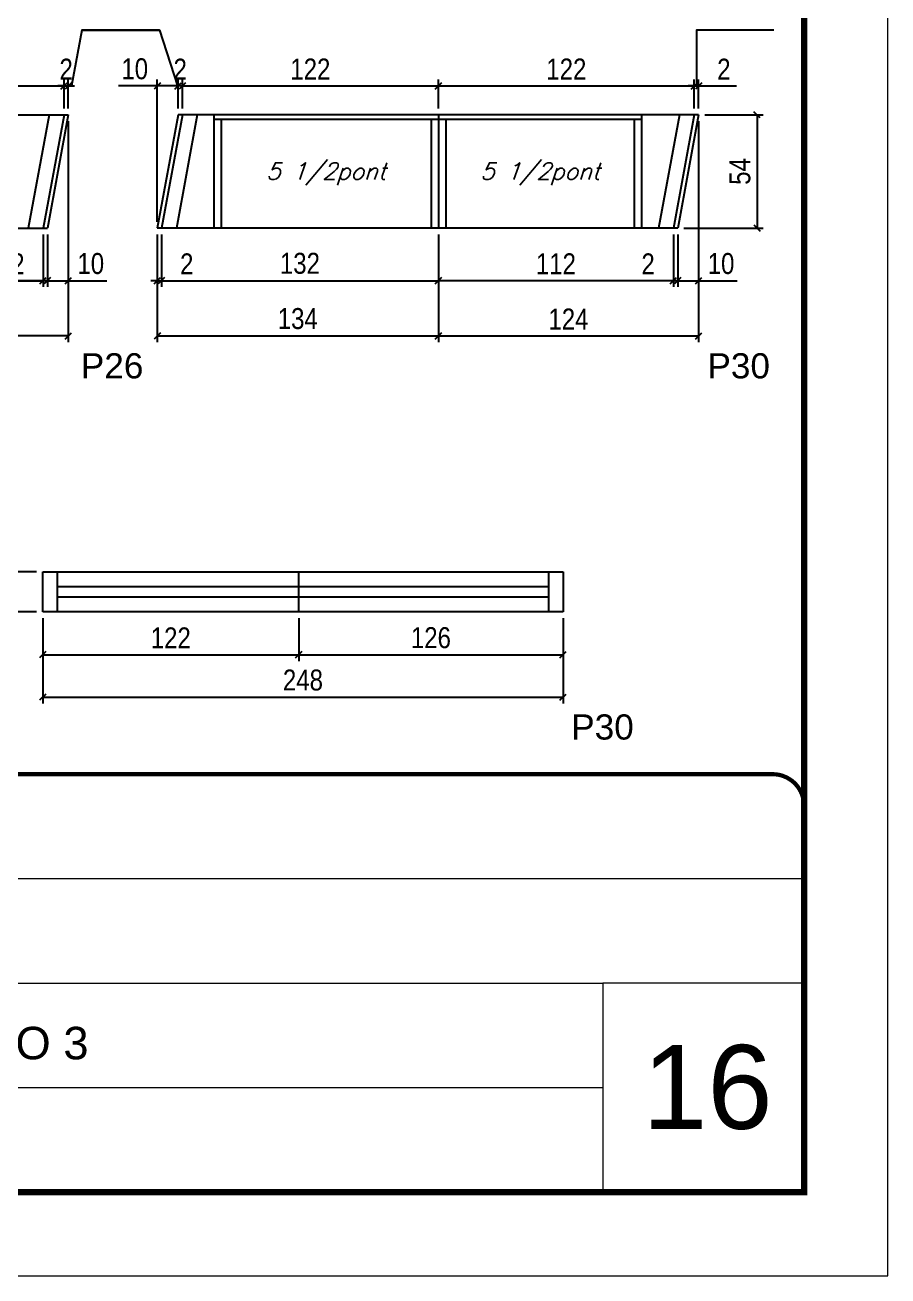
# Model space of a CAD drawing. Extents: x 0 to 6325, y 10169 to 19307.
# Drawn here: x 5829 to 6240, y 13614 to 14211 of the extents above; entities that cross this region are included whole.
import ezdxf

# ---------------------------------------------------------------- set-up
doc = ezdxf.new("R2010")
doc.units = 0
doc.linetypes.add('CONTINUO', pattern=[0])
doc.linetypes.add('DASHED', pattern=[0.75, 0.5, -0.25])
for name, color, linetype in [('1', 1, 'Continuous'), ('5', 5, 'Continuous'), ('COTA', 241, 'Continuous'), ('NOMENCLATURA', 7, 'Continuous'), ('Painéis', 200, 'Continuous'), ('SARR_2.2x7', 40, 'Continuous'), ('SARR_3.5x7', 81, 'Continuous'), ('texto', 7, 'Continuous')]:
    doc.layers.add(name, color=color, linetype=linetype)
for name, color, linetype, lineweight in [('CARIMBO', 255, 'Continuous', 9), ('Folhas', 255, 'Continuous', 9), ('SARRAFO DE PRESSAO', 251, 'DASHED', 9)]:
    doc.layers.add(name, color=color, linetype=linetype, lineweight=lineweight)
doc.styles.add('arial', font='arial.ttf')
doc.styles.add('COTA TECNICA', font='techl___.ttf', dxfattribs={"height": 10})
doc.styles.add('Romans', font='romans.shx')
doc.styles.get("Standard").update_dxf_attribs({"font": 'arial.ttf'})
doc.dimstyles.new('PAINEL', dxfattribs={"dimtxt": 10, "dimasz": 3, "dimexe": 3, "dimexo": 3, "dimgap": 3, "dimtad": 1, "dimdec": 1, "dimzin": 12, "dimdsep": 46, "dimtxsty": 'COTA TECNICA', "dimblk1": 'OBLIQUE', "dimblk2": 'OBLIQUE', "dimsah": 1, "dimcen": 0.9, "dimclrd": 4, "dimclre": 4, "dimclrt": 240, "dimadec": 1, "dimazin": 3, "dimtfac": 1, "dimtdec": 1, "dimtmove": 0, "dimatfit": 3, "dimfxl": 1, "dimtolj": 1, "dimtzin": 12, "dimarcsym": 0})

# ---------------------------------------------------------------- blocks, each defined once
blk = doc.blocks.new('9999999999')
at = {"color": 30, "linetype": 'CONTINUO'}
for p, q in [((98564.56, 34379.64), (99583.98, 34379.64)), ((98564.56, 34329.83), (99487.98, 34329.83)), ((99583.98, 34329.83), (99487.98, 34329.83)), ((99487.98, 34329.83), (99487.98, 34230.21)), ((98564.56, 34280.02), (99487.98, 34280.02))]:
    blk.add_line(p, q, dxfattribs=at)
at = {"color": 30, "linetype": 'CONTINUO', "const_width": 2}
blk.add_lwpolyline([(99583.98, 34230.21), (99583.98, 34414.45, 0.414214), (99568.98, 34429.45), (98228.98, 34429.45, 0.414214), (98213.98, 34414.45), (98213.98, 34245.21, 0.414214), (98228.98, 34230.21), (99583.98, 34230.21)], format="xyb", dxfattribs=at)
at = {"layer": 'Folhas'}
blk.add_lwpolyline([(98138.98, 34190.21), (99623.98, 34190.21), (99623.98, 35240.21), (98138.98, 35240.21)], close=True, dxfattribs=at)
at = {"layer": 'Folhas', "color": 30, "const_width": 3}
blk.add_lwpolyline([(98213.98, 34230.21), (99583.98, 34230.21), (99583.98, 35200.21), (98213.98, 35200.21)], close=True, dxfattribs=at)
at = {"color": 7, "linetype": 'Continuous', "ltscale": 5, "style": 'arial'}
blk.add_text('01° SUBSOLO - PERIFERIA - TRECHO 3', height=15.4829, dxfattribs=at).set_placement((98837.68, 34293.51))
blk = doc.blocks.new('_Oblique')
at = {"layer": '1', "color": 0, "lineweight": -2}
blk.add_line((-0.5, -0.5), (0.5, 0.5), dxfattribs=at)
blk = doc.blocks.new('*D622')
at = {"layer": 'COTA', "color": 4, "lineweight": -2, "transparency": 16777216}
for p, q in [((5725.22, 14110.89), (5725.22, 14085.81)), ((5837.26, 14110.89), (5837.26, 14085.81)), ((5725.22, 14088.81), (5837.26, 14088.81))]:
    blk.add_line(p, q, dxfattribs=at)
at = {"layer": 'Defpoints', "color": 0, "transparency": 16777216}
for p in [(5725.22, 14113.89), (5837.26, 14113.89), (5837.26, 14088.81)]:
    blk.add_point(p, dxfattribs=at)
at = {"layer": 'COTA', "color": 4, "lineweight": -2, "transparency": 16777216, "xscale": 3, "yscale": 3, "zscale": 3, "rotation": 180}
blk.add_blockref('_Oblique', (5725.22, 14088.81), dxfattribs=at)
at = {"layer": 'COTA', "color": 4, "lineweight": -2, "transparency": 16777216, "xscale": 3, "yscale": 3, "zscale": 3}
blk.add_blockref('_Oblique', (5837.26, 14088.81), dxfattribs=at)
at = {"layer": 'COTA', "color": 240, "transparency": 16777216, "insert": (5781.24, 14096.87), "char_height": 10, "attachment_point": 5, "style": 'COTA TECNICA'}
blk.add_mtext('\\A1;112', dxfattribs=at)
blk = doc.blocks.new('*D623')
at = {"layer": 'COTA', "color": 4, "lineweight": -2, "transparency": 16777216}
for p, q in [((5837.26, 14110.89), (5837.26, 14085.81)), ((5839.3, 14110.89), (5839.3, 14085.81)), ((5837.26, 14088.81), (5819.15, 14088.81)), ((5839.3, 14088.81), (5837.26, 14088.81)), ((5839.3, 14088.81), (5842.3, 14088.81))]:
    blk.add_line(p, q, dxfattribs=at)
at = {"layer": 'Defpoints', "color": 0, "transparency": 16777216}
for p in [(5837.26, 14113.89), (5839.3, 14113.89), (5839.3, 14088.81)]:
    blk.add_point(p, dxfattribs=at)
at = {"layer": 'COTA', "color": 4, "lineweight": -2, "transparency": 16777216, "xscale": 3, "yscale": 3, "zscale": 3}
blk.add_blockref('_Oblique', (5837.26, 14088.81), dxfattribs=at)
at = {"layer": 'COTA', "color": 4, "lineweight": -2, "transparency": 16777216, "xscale": 3, "yscale": 3, "zscale": 3, "rotation": 180}
blk.add_blockref('_Oblique', (5839.3, 14088.81), dxfattribs=at)
at = {"layer": 'COTA', "color": 240, "transparency": 16777216, "insert": (5825.21, 14096.81), "char_height": 10, "attachment_point": 5, "style": 'COTA TECNICA'}
blk.add_mtext('\\A1;2', dxfattribs=at)
blk = doc.blocks.new('*D624')
at = {"layer": 'COTA', "color": 4, "lineweight": -2, "transparency": 16777216}
for p, q in [((5849.26, 14164.89), (5849.26, 14085.81)), ((5839.3, 14110.89), (5839.3, 14085.81)), ((5839.3, 14088.81), (5849.26, 14088.81)), ((5849.26, 14088.81), (5867.69, 14088.81))]:
    blk.add_line(p, q, dxfattribs=at)
at = {"layer": 'Defpoints', "color": 0, "transparency": 16777216}
for p in [(5849.26, 14167.89), (5839.3, 14113.89), (5849.26, 14088.81)]:
    blk.add_point(p, dxfattribs=at)
at = {"layer": 'COTA', "color": 4, "lineweight": -2, "transparency": 16777216, "xscale": 3, "yscale": 3, "zscale": 3, "rotation": 180}
blk.add_blockref('_Oblique', (5839.3, 14088.81), dxfattribs=at)
at = {"layer": 'COTA', "color": 4, "lineweight": -2, "transparency": 16777216, "xscale": 3, "yscale": 3, "zscale": 3}
blk.add_blockref('_Oblique', (5849.26, 14088.81), dxfattribs=at)
at = {"layer": 'COTA', "color": 240, "transparency": 16777216, "insert": (5859.97, 14096.92), "char_height": 10, "attachment_point": 5, "style": 'COTA TECNICA'}
blk.add_mtext('\\A1;10', dxfattribs=at)
blk = doc.blocks.new('*D634')
at = {"layer": 'COTA', "color": 4, "lineweight": -2, "transparency": 16777216}
for p, q in [((5847.22, 14170.89), (5847.22, 14184.67)), ((5849.26, 14170.89), (5849.26, 14184.67)), ((5847.22, 14181.67), (5844.22, 14181.67)), ((5847.22, 14181.67), (5849.26, 14181.67)), ((5849.26, 14181.67), (5852.26, 14181.67))]:
    blk.add_line(p, q, dxfattribs=at)
at = {"layer": 'Defpoints', "color": 0, "transparency": 16777216}
for p in [(5849.26, 14181.67), (5847.22, 14167.89), (5849.26, 14167.89)]:
    blk.add_point(p, dxfattribs=at)
at = {"layer": 'COTA', "color": 4, "lineweight": -2, "transparency": 16777216, "xscale": 3, "yscale": 3, "zscale": 3}
blk.add_blockref('_Oblique', (5847.22, 14181.67), dxfattribs=at)
at = {"layer": 'COTA', "color": 4, "lineweight": -2, "transparency": 16777216, "xscale": 3, "yscale": 3, "zscale": 3, "rotation": 180}
blk.add_blockref('_Oblique', (5849.26, 14181.67), dxfattribs=at)
at = {"layer": 'COTA', "color": 240, "transparency": 16777216, "insert": (5848.24, 14189.67), "char_height": 10, "attachment_point": 5, "style": 'COTA TECNICA'}
blk.add_mtext('\\A1;2', dxfattribs=at)
blk = doc.blocks.new('*D635')
at = {"layer": 'COTA', "color": 4, "lineweight": -2, "transparency": 16777216}
for p, q in [((5725.22, 14170.89), (5725.22, 14184.67)), ((5847.22, 14170.89), (5847.22, 14184.67)), ((5725.22, 14181.67), (5847.22, 14181.67))]:
    blk.add_line(p, q, dxfattribs=at)
at = {"layer": 'Defpoints', "color": 0, "transparency": 16777216}
for p in [(5847.22, 14181.67), (5725.22, 14167.89), (5847.22, 14167.89)]:
    blk.add_point(p, dxfattribs=at)
at = {"layer": 'COTA', "color": 4, "lineweight": -2, "transparency": 16777216, "xscale": 3, "yscale": 3, "zscale": 3, "rotation": 180}
blk.add_blockref('_Oblique', (5725.22, 14181.67), dxfattribs=at)
at = {"layer": 'COTA', "color": 4, "lineweight": -2, "transparency": 16777216, "xscale": 3, "yscale": 3, "zscale": 3}
blk.add_blockref('_Oblique', (5847.22, 14181.67), dxfattribs=at)
at = {"layer": 'COTA', "color": 240, "transparency": 16777216, "insert": (5786.22, 14189.73), "char_height": 10, "attachment_point": 5, "style": 'COTA TECNICA'}
blk.add_mtext('\\A1;122', dxfattribs=at)
blk = doc.blocks.new('*D236')
at = {"layer": 'COTA', "color": 4, "lineweight": -2, "transparency": 16777216}
for p, q in [((5849.26, 14164.89), (5849.26, 14059.46)), ((5725.22, 14110.89), (5725.22, 14059.46)), ((5849.26, 14062.46), (5725.22, 14062.46))]:
    blk.add_line(p, q, dxfattribs=at)
at = {"layer": 'Defpoints', "color": 0, "transparency": 16777216}
for p in [(5849.26, 14167.89), (5725.22, 14113.89), (5725.22, 14062.46)]:
    blk.add_point(p, dxfattribs=at)
at = {"layer": 'COTA', "color": 4, "lineweight": -2, "transparency": 16777216, "xscale": 3, "yscale": 3, "zscale": 3, "rotation": 180}
blk.add_blockref('_Oblique', (5725.22, 14062.46), dxfattribs=at)
at = {"layer": 'COTA', "color": 4, "lineweight": -2, "transparency": 16777216, "xscale": 3, "yscale": 3, "zscale": 3}
blk.add_blockref('_Oblique', (5849.26, 14062.46), dxfattribs=at)
at = {"layer": 'COTA', "color": 240, "transparency": 16777216, "insert": (5787.24, 14070.53), "char_height": 10, "attachment_point": 5, "style": 'COTA TECNICA'}
blk.add_mtext('\\A1;124', dxfattribs=at)
blk = doc.blocks.new('*D636')
at = {"layer": 'COTA', "color": 4, "lineweight": -2, "transparency": 16777216}
for p, q in [((5903.63, 14170.89), (5903.63, 14184.67)), ((6025.68, 14170.89), (6025.68, 14184.67)), ((5903.63, 14181.67), (6025.68, 14181.67))]:
    blk.add_line(p, q, dxfattribs=at)
at = {"layer": 'Defpoints', "color": 0, "transparency": 16777216}
for p in [(6025.68, 14181.67), (5903.63, 14167.89), (6025.68, 14167.89)]:
    blk.add_point(p, dxfattribs=at)
at = {"layer": 'COTA', "color": 4, "lineweight": -2, "transparency": 16777216, "xscale": 3, "yscale": 3, "zscale": 3, "rotation": 180}
blk.add_blockref('_Oblique', (5903.63, 14181.67), dxfattribs=at)
at = {"layer": 'COTA', "color": 4, "lineweight": -2, "transparency": 16777216, "xscale": 3, "yscale": 3, "zscale": 3}
blk.add_blockref('_Oblique', (6025.68, 14181.67), dxfattribs=at)
at = {"layer": 'COTA', "color": 240, "transparency": 16777216, "insert": (5964.65, 14189.73), "char_height": 10, "attachment_point": 5, "style": 'COTA TECNICA'}
blk.add_mtext('\\A1;122', dxfattribs=at)
blk = doc.blocks.new('*D637')
at = {"layer": 'COTA', "color": 4, "lineweight": -2, "transparency": 16777216}
for p, q in [((5901.6, 14170.89), (5901.6, 14184.67)), ((5903.63, 14170.89), (5903.63, 14184.67)), ((5901.6, 14181.67), (5898.6, 14181.67)), ((5903.63, 14181.67), (5901.6, 14181.67)), ((5903.63, 14181.67), (5906.63, 14181.67))]:
    blk.add_line(p, q, dxfattribs=at)
at = {"layer": 'Defpoints', "color": 0, "transparency": 16777216}
for p in [(5901.6, 14181.67), (5901.6, 14167.89), (5903.63, 14167.89)]:
    blk.add_point(p, dxfattribs=at)
at = {"layer": 'COTA', "color": 4, "lineweight": -2, "transparency": 16777216, "xscale": 3, "yscale": 3, "zscale": 3}
blk.add_blockref('_Oblique', (5901.6, 14181.67), dxfattribs=at)
at = {"layer": 'COTA', "color": 4, "lineweight": -2, "transparency": 16777216, "xscale": 3, "yscale": 3, "zscale": 3, "rotation": 180}
blk.add_blockref('_Oblique', (5903.63, 14181.67), dxfattribs=at)
at = {"layer": 'COTA', "color": 240, "transparency": 16777216, "insert": (5902.61, 14189.67), "char_height": 10, "attachment_point": 5, "style": 'COTA TECNICA'}
blk.add_mtext('\\A1;2', dxfattribs=at)
blk = doc.blocks.new('*D638')
at = {"layer": 'COTA', "color": 4, "lineweight": -2, "transparency": 16777216}
for p, q in [((5893.67, 14110.89), (5893.67, 14085.81)), ((6025.68, 14110.89), (6025.68, 14085.81)), ((5893.67, 14088.81), (6025.68, 14088.81))]:
    blk.add_line(p, q, dxfattribs=at)
at = {"layer": 'Defpoints', "color": 0, "transparency": 16777216}
for p in [(5893.67, 14113.89), (6025.68, 14113.89), (6025.68, 14088.81)]:
    blk.add_point(p, dxfattribs=at)
at = {"layer": 'COTA', "color": 4, "lineweight": -2, "transparency": 16777216, "xscale": 3, "yscale": 3, "zscale": 3, "rotation": 180}
blk.add_blockref('_Oblique', (5893.67, 14088.81), dxfattribs=at)
at = {"layer": 'COTA', "color": 4, "lineweight": -2, "transparency": 16777216, "xscale": 3, "yscale": 3, "zscale": 3}
blk.add_blockref('_Oblique', (6025.68, 14088.81), dxfattribs=at)
at = {"layer": 'COTA', "color": 240, "transparency": 16777216, "insert": (5959.67, 14097.03), "char_height": 10, "attachment_point": 5, "style": 'COTA TECNICA'}
blk.add_mtext('\\A1;132', dxfattribs=at)
blk = doc.blocks.new('*D233')
at = {"layer": 'COTA', "color": 4, "lineweight": -2, "transparency": 16777216}
for p, q in [((5891.64, 14110.89), (5891.64, 14085.81)), ((5893.67, 14110.89), (5893.67, 14085.81)), ((5891.64, 14088.81), (5888.64, 14088.81)), ((5891.64, 14088.81), (5893.67, 14088.81)), ((5893.67, 14088.81), (5911.78, 14088.81))]:
    blk.add_line(p, q, dxfattribs=at)
at = {"layer": 'Defpoints', "color": 0, "transparency": 16777216}
for p in [(5891.64, 14113.89), (5893.67, 14113.89), (5891.64, 14088.81)]:
    blk.add_point(p, dxfattribs=at)
at = {"layer": 'COTA', "color": 4, "lineweight": -2, "transparency": 16777216, "xscale": 3, "yscale": 3, "zscale": 3}
blk.add_blockref('_Oblique', (5891.64, 14088.81), dxfattribs=at)
at = {"layer": 'COTA', "color": 4, "lineweight": -2, "transparency": 16777216, "xscale": 3, "yscale": 3, "zscale": 3, "rotation": 180}
blk.add_blockref('_Oblique', (5893.67, 14088.81), dxfattribs=at)
at = {"layer": 'COTA', "color": 240, "transparency": 16777216, "insert": (5905.73, 14096.81), "char_height": 10, "attachment_point": 5, "style": 'COTA TECNICA'}
blk.add_mtext('\\A1;2', dxfattribs=at)
blk = doc.blocks.new('*D234')
at = {"layer": 'COTA', "color": 4, "lineweight": -2, "transparency": 16777216}
for p, q in [((5891.64, 14116.89), (5891.64, 14184.67)), ((5901.6, 14170.89), (5901.6, 14184.67)), ((5891.64, 14181.67), (5873.21, 14181.67)), ((5901.6, 14181.67), (5891.64, 14181.67))]:
    blk.add_line(p, q, dxfattribs=at)
at = {"layer": 'Defpoints', "color": 0, "transparency": 16777216}
for p in [(5901.6, 14181.67), (5901.6, 14167.89), (5891.64, 14113.89)]:
    blk.add_point(p, dxfattribs=at)
at = {"layer": 'COTA', "color": 4, "lineweight": -2, "transparency": 16777216, "xscale": 3, "yscale": 3, "zscale": 3, "rotation": 180}
blk.add_blockref('_Oblique', (5891.64, 14181.67), dxfattribs=at)
at = {"layer": 'COTA', "color": 4, "lineweight": -2, "transparency": 16777216, "xscale": 3, "yscale": 3, "zscale": 3}
blk.add_blockref('_Oblique', (5901.6, 14181.67), dxfattribs=at)
at = {"layer": 'COTA', "color": 240, "transparency": 16777216, "insert": (5880.92, 14189.78), "char_height": 10, "attachment_point": 5, "style": 'COTA TECNICA'}
blk.add_mtext('\\A1;10', dxfattribs=at)
blk = doc.blocks.new('*D626')
at = {"layer": 'COTA', "color": 4, "lineweight": -2, "transparency": 16777216}
for p, q in [((6152.71, 14167.89), (6180.58, 14167.89)), ((6177.58, 14167.89), (6177.58, 14113.89)), ((6142.75, 14113.89), (6180.58, 14113.89))]:
    blk.add_line(p, q, dxfattribs=at)
at = {"layer": 'Defpoints', "color": 0, "transparency": 16777216}
for p in [(6149.71, 14167.89), (6139.75, 14113.89), (6177.58, 14113.89)]:
    blk.add_point(p, dxfattribs=at)
at = {"layer": 'COTA', "color": 4, "lineweight": -2, "transparency": 16777216, "xscale": 3, "yscale": 3, "zscale": 3}
for p, rotation in [((6177.58, 14167.89), 90), ((6177.58, 14113.89), 270)]:
    blk.add_blockref('_Oblique', p, dxfattribs=dict(at, rotation=rotation))
at = {"layer": 'COTA', "color": 240, "transparency": 16777216, "insert": (6169.47, 14140.89), "char_height": 10, "attachment_point": 5, "rotation": 90, "style": 'COTA TECNICA'}
blk.add_mtext('\\A1;54', dxfattribs=at)
blk = doc.blocks.new('*D627')
at = {"layer": 'COTA', "color": 4, "lineweight": -2, "transparency": 16777216}
for p, q in [((6025.68, 14170.89), (6025.68, 14184.67)), ((6147.68, 14170.89), (6147.68, 14184.67)), ((6025.68, 14181.67), (6147.68, 14181.67))]:
    blk.add_line(p, q, dxfattribs=at)
at = {"layer": 'Defpoints', "color": 0, "transparency": 16777216}
for p in [(6147.68, 14181.67), (6025.68, 14167.89), (6147.68, 14167.89)]:
    blk.add_point(p, dxfattribs=at)
at = {"layer": 'COTA', "color": 4, "lineweight": -2, "transparency": 16777216, "xscale": 3, "yscale": 3, "zscale": 3, "rotation": 180}
blk.add_blockref('_Oblique', (6025.68, 14181.67), dxfattribs=at)
at = {"layer": 'COTA', "color": 4, "lineweight": -2, "transparency": 16777216, "xscale": 3, "yscale": 3, "zscale": 3}
blk.add_blockref('_Oblique', (6147.68, 14181.67), dxfattribs=at)
at = {"layer": 'COTA', "color": 240, "transparency": 16777216, "insert": (6086.68, 14189.73), "char_height": 10, "attachment_point": 5, "style": 'COTA TECNICA'}
blk.add_mtext('\\A1;122', dxfattribs=at)
blk = doc.blocks.new('*D235')
at = {"layer": 'COTA', "color": 4, "lineweight": -2, "transparency": 16777216}
for p, q in [((6147.68, 14170.89), (6147.68, 14184.67)), ((6149.71, 14170.89), (6149.71, 14184.67)), ((6147.68, 14181.67), (6144.68, 14181.67)), ((6147.68, 14181.67), (6149.71, 14181.67)), ((6149.71, 14181.67), (6167.82, 14181.67))]:
    blk.add_line(p, q, dxfattribs=at)
at = {"layer": 'Defpoints', "color": 0, "transparency": 16777216}
for p in [(6149.71, 14181.67), (6147.68, 14167.89), (6149.71, 14167.89)]:
    blk.add_point(p, dxfattribs=at)
at = {"layer": 'COTA', "color": 4, "lineweight": -2, "transparency": 16777216, "xscale": 3, "yscale": 3, "zscale": 3}
blk.add_blockref('_Oblique', (6147.68, 14181.67), dxfattribs=at)
at = {"layer": 'COTA', "color": 4, "lineweight": -2, "transparency": 16777216, "xscale": 3, "yscale": 3, "zscale": 3, "rotation": 180}
blk.add_blockref('_Oblique', (6149.71, 14181.67), dxfattribs=at)
at = {"layer": 'COTA', "color": 240, "transparency": 16777216, "insert": (6161.77, 14189.67), "char_height": 10, "attachment_point": 5, "style": 'COTA TECNICA'}
blk.add_mtext('\\A1;2', dxfattribs=at)
blk = doc.blocks.new('*D228')
at = {"layer": 'COTA', "color": 4, "lineweight": -2, "transparency": 16777216}
for p, q in [((6149.71, 14164.89), (6149.71, 14085.81)), ((6139.75, 14110.89), (6139.75, 14085.81)), ((6139.75, 14088.81), (6149.71, 14088.81)), ((6149.71, 14088.81), (6168.14, 14088.81))]:
    blk.add_line(p, q, dxfattribs=at)
at = {"layer": 'Defpoints', "color": 0, "transparency": 16777216}
for p in [(6149.71, 14167.89), (6139.75, 14113.89), (6139.75, 14088.81)]:
    blk.add_point(p, dxfattribs=at)
at = {"layer": 'COTA', "color": 4, "lineweight": -2, "transparency": 16777216, "xscale": 3, "yscale": 3, "zscale": 3, "rotation": 180}
blk.add_blockref('_Oblique', (6139.75, 14088.81), dxfattribs=at)
at = {"layer": 'COTA', "color": 4, "lineweight": -2, "transparency": 16777216, "xscale": 3, "yscale": 3, "zscale": 3}
blk.add_blockref('_Oblique', (6149.71, 14088.81), dxfattribs=at)
at = {"layer": 'COTA', "color": 240, "transparency": 16777216, "insert": (6160.43, 14096.92), "char_height": 10, "attachment_point": 5, "style": 'COTA TECNICA'}
blk.add_mtext('\\A1;10', dxfattribs=at)
blk = doc.blocks.new('*D619')
at = {"layer": 'COTA', "color": 4, "lineweight": -2, "transparency": 16777216}
for p, q in [((6137.72, 14110.89), (6137.72, 14085.81)), ((6139.75, 14110.89), (6139.75, 14085.81)), ((6137.72, 14088.81), (6119.61, 14088.81)), ((6139.75, 14088.81), (6137.72, 14088.81)), ((6139.75, 14088.81), (6142.75, 14088.81))]:
    blk.add_line(p, q, dxfattribs=at)
at = {"layer": 'Defpoints', "color": 0, "transparency": 16777216}
for p in [(6137.72, 14113.89), (6139.75, 14113.89), (6137.72, 14088.81)]:
    blk.add_point(p, dxfattribs=at)
at = {"layer": 'COTA', "color": 4, "lineweight": -2, "transparency": 16777216, "xscale": 3, "yscale": 3, "zscale": 3}
blk.add_blockref('_Oblique', (6137.72, 14088.81), dxfattribs=at)
at = {"layer": 'COTA', "color": 4, "lineweight": -2, "transparency": 16777216, "xscale": 3, "yscale": 3, "zscale": 3, "rotation": 180}
blk.add_blockref('_Oblique', (6139.75, 14088.81), dxfattribs=at)
at = {"layer": 'COTA', "color": 240, "transparency": 16777216, "insert": (6125.66, 14096.81), "char_height": 10, "attachment_point": 5, "style": 'COTA TECNICA'}
blk.add_mtext('\\A1;2', dxfattribs=at)
blk = doc.blocks.new('*D620')
at = {"layer": 'COTA', "color": 4, "lineweight": -2, "transparency": 16777216}
for p, q in [((6025.68, 14110.89), (6025.68, 14085.81)), ((6137.72, 14110.89), (6137.72, 14085.81)), ((6137.72, 14088.81), (6025.68, 14088.81))]:
    blk.add_line(p, q, dxfattribs=at)
at = {"layer": 'Defpoints', "color": 0, "transparency": 16777216}
for p in [(6025.68, 14113.89), (6137.72, 14113.89), (6025.68, 14088.81)]:
    blk.add_point(p, dxfattribs=at)
at = {"layer": 'COTA', "color": 4, "lineweight": -2, "transparency": 16777216, "xscale": 3, "yscale": 3, "zscale": 3, "rotation": 180}
blk.add_blockref('_Oblique', (6025.68, 14088.81), dxfattribs=at)
at = {"layer": 'COTA', "color": 4, "lineweight": -2, "transparency": 16777216, "xscale": 3, "yscale": 3, "zscale": 3}
blk.add_blockref('_Oblique', (6137.72, 14088.81), dxfattribs=at)
at = {"layer": 'COTA', "color": 240, "transparency": 16777216, "insert": (6081.7, 14096.87), "char_height": 10, "attachment_point": 5, "style": 'COTA TECNICA'}
blk.add_mtext('\\A1;112', dxfattribs=at)
blk = doc.blocks.new('*D229')
at = {"layer": 'COTA', "color": 4, "lineweight": -2, "transparency": 16777216}
for p, q in [((6149.71, 14164.89), (6149.71, 14059.46)), ((6025.68, 14110.89), (6025.68, 14059.46)), ((6025.68, 14062.46), (6149.71, 14062.46))]:
    blk.add_line(p, q, dxfattribs=at)
at = {"layer": 'Defpoints', "color": 0, "transparency": 16777216}
for p in [(6149.71, 14167.89), (6025.68, 14113.89), (6149.71, 14062.46)]:
    blk.add_point(p, dxfattribs=at)
at = {"layer": 'COTA', "color": 4, "lineweight": -2, "transparency": 16777216, "xscale": 3, "yscale": 3, "zscale": 3, "rotation": 180}
blk.add_blockref('_Oblique', (6025.68, 14062.46), dxfattribs=at)
at = {"layer": 'COTA', "color": 4, "lineweight": -2, "transparency": 16777216, "xscale": 3, "yscale": 3, "zscale": 3}
blk.add_blockref('_Oblique', (6149.71, 14062.46), dxfattribs=at)
at = {"layer": 'COTA', "color": 240, "transparency": 16777216, "insert": (6087.69, 14070.53), "char_height": 10, "attachment_point": 5, "style": 'COTA TECNICA'}
blk.add_mtext('\\A1;124', dxfattribs=at)
blk = doc.blocks.new('*D230')
at = {"layer": 'COTA', "color": 4, "lineweight": -2, "transparency": 16777216}
for p, q in [((5891.64, 14110.89), (5891.64, 14059.46)), ((6025.68, 14110.89), (6025.68, 14059.46)), ((5891.64, 14062.46), (6025.68, 14062.46))]:
    blk.add_line(p, q, dxfattribs=at)
at = {"layer": 'Defpoints', "color": 0, "transparency": 16777216}
for p in [(5891.64, 14113.89), (6025.68, 14113.89), (6025.68, 14062.46)]:
    blk.add_point(p, dxfattribs=at)
at = {"layer": 'COTA', "color": 4, "lineweight": -2, "transparency": 16777216, "xscale": 3, "yscale": 3, "zscale": 3, "rotation": 180}
blk.add_blockref('_Oblique', (5891.64, 14062.46), dxfattribs=at)
at = {"layer": 'COTA', "color": 4, "lineweight": -2, "transparency": 16777216, "xscale": 3, "yscale": 3, "zscale": 3}
blk.add_blockref('_Oblique', (6025.68, 14062.46), dxfattribs=at)
at = {"layer": 'COTA', "color": 240, "transparency": 16777216, "insert": (5958.66, 14070.68), "char_height": 10, "attachment_point": 5, "style": 'COTA TECNICA'}
blk.add_mtext('\\A1;134', dxfattribs=at)
blk = doc.blocks.new('*D645')
at = {"layer": 'COTA', "color": 4, "lineweight": -2, "transparency": 16777216}
for p, q in [((5837.11, 13927.96), (5837.11, 13887.25)), ((6085.11, 13927.96), (6085.11, 13887.25)), ((5837.11, 13890.25), (6085.11, 13890.25))]:
    blk.add_line(p, q, dxfattribs=at)
at = {"layer": 'Defpoints', "color": 0, "transparency": 16777216}
for p in [(5837.11, 13930.96), (6085.11, 13930.96), (6085.11, 13890.25)]:
    blk.add_point(p, dxfattribs=at)
at = {"layer": 'COTA', "color": 4, "lineweight": -2, "transparency": 16777216, "xscale": 3, "yscale": 3, "zscale": 3, "rotation": 180}
blk.add_blockref('_Oblique', (5837.11, 13890.25), dxfattribs=at)
at = {"layer": 'COTA', "color": 4, "lineweight": -2, "transparency": 16777216, "xscale": 3, "yscale": 3, "zscale": 3}
blk.add_blockref('_Oblique', (6085.11, 13890.25), dxfattribs=at)
at = {"layer": 'COTA', "color": 240, "transparency": 16777216, "insert": (5961.11, 13898.35), "char_height": 10, "attachment_point": 5, "style": 'COTA TECNICA'}
blk.add_mtext('\\A1;248', dxfattribs=at)
blk = doc.blocks.new('*D647')
at = {"layer": 'COTA', "color": 4, "lineweight": -2, "transparency": 16777216}
for p, q in [((5837.11, 13927.96), (5837.11, 13907.44)), ((5959.11, 13927.96), (5959.11, 13907.44)), ((5837.11, 13910.44), (5959.11, 13910.44))]:
    blk.add_line(p, q, dxfattribs=at)
at = {"layer": 'Defpoints', "color": 0, "transparency": 16777216}
for p in [(5837.11, 13930.96), (5959.11, 13930.96), (5959.11, 13910.44)]:
    blk.add_point(p, dxfattribs=at)
at = {"layer": 'COTA', "color": 4, "lineweight": -2, "transparency": 16777216, "xscale": 3, "yscale": 3, "zscale": 3, "rotation": 180}
blk.add_blockref('_Oblique', (5837.11, 13910.44), dxfattribs=at)
at = {"layer": 'COTA', "color": 4, "lineweight": -2, "transparency": 16777216, "xscale": 3, "yscale": 3, "zscale": 3}
blk.add_blockref('_Oblique', (5959.11, 13910.44), dxfattribs=at)
at = {"layer": 'COTA', "color": 240, "transparency": 16777216, "insert": (5898.11, 13918.49), "char_height": 10, "attachment_point": 5, "style": 'COTA TECNICA'}
blk.add_mtext('\\A1;122', dxfattribs=at)
blk = doc.blocks.new('*D240')
at = {"layer": 'COTA', "color": 4, "lineweight": -2, "transparency": 16777216}
for p, q in [((5959.11, 13927.96), (5959.11, 13907.44)), ((6085.11, 13927.96), (6085.11, 13907.44)), ((5959.11, 13910.44), (6085.11, 13910.44))]:
    blk.add_line(p, q, dxfattribs=at)
at = {"layer": 'Defpoints', "color": 0, "transparency": 16777216}
for p in [(5959.11, 13930.96), (6085.11, 13930.96), (6085.11, 13910.44)]:
    blk.add_point(p, dxfattribs=at)
at = {"layer": 'COTA', "color": 4, "lineweight": -2, "transparency": 16777216, "xscale": 3, "yscale": 3, "zscale": 3, "rotation": 180}
blk.add_blockref('_Oblique', (5959.11, 13910.44), dxfattribs=at)
at = {"layer": 'COTA', "color": 4, "lineweight": -2, "transparency": 16777216, "xscale": 3, "yscale": 3, "zscale": 3}
blk.add_blockref('_Oblique', (6085.11, 13910.44), dxfattribs=at)
at = {"layer": 'COTA', "color": 240, "transparency": 16777216, "insert": (6022.11, 13918.54), "char_height": 10, "attachment_point": 5, "style": 'COTA TECNICA'}
blk.add_mtext('\\A1;126', dxfattribs=at)
blk = doc.blocks.new('*D721')
at = {"layer": 'COTA', "color": 4, "lineweight": -2, "transparency": 16777216}
for p, q in [((5834.11, 13949.96), (5813.94, 13949.96)), ((5816.94, 13930.96), (5816.94, 13949.96)), ((5834.11, 13930.96), (5813.94, 13930.96))]:
    blk.add_line(p, q, dxfattribs=at)
at = {"layer": 'Defpoints', "color": 0, "transparency": 16777216}
for p in [(5816.94, 13949.96), (5837.11, 13949.96), (5837.11, 13930.96)]:
    blk.add_point(p, dxfattribs=at)
at = {"layer": 'COTA', "color": 4, "lineweight": -2, "transparency": 16777216, "xscale": 3, "yscale": 3, "zscale": 3}
for p, rotation in [((5816.94, 13949.96), 90), ((5816.94, 13930.96), 270)]:
    blk.add_blockref('_Oblique', p, dxfattribs=dict(at, rotation=rotation))
at = {"layer": 'COTA', "color": 240, "transparency": 16777216, "insert": (5808.85, 13940.46), "char_height": 10, "attachment_point": 5, "rotation": 90, "style": 'COTA TECNICA'}
blk.add_mtext('\\A1;19', dxfattribs=at)

msp = doc.modelspace()

# ---------------------------------------------------------------- linework, layer by layer
at = {"layer": 'NOMENCLATURA', "linetype": 'Continuous'}
for points in [[(5892.67, 14208.33), (5855.76, 14208.33), (5850.76, 14181.67)], [(5855.76, 14208.33), (5892.67, 14208.33), (5901.28, 14181.67)], [(6185.6, 14208.33), (6148.69, 14208.33), (6148.69, 14181.67)]]:
    msp.add_lwpolyline(points, dxfattribs=at)
at = {"layer": 'Painéis', "linetype": 'ByBlock'}
for p, q in [((5554.37, 14167.89), (5849.26, 14167.89)), ((5847.22, 14167.89), (5837.26, 14113.89)), ((5849.26, 14167.89), (5839.3, 14113.89)), ((5901.6, 14167.89), (5891.64, 14113.89)), ((5903.63, 14167.89), (5893.67, 14113.89)), ((6149.71, 14167.89), (5901.6, 14167.89)), ((6025.68, 14167.89), (6025.68, 14113.89)), ((6147.68, 14167.89), (6137.72, 14113.89)), ((6149.71, 14167.89), (6139.75, 14113.89)), ((5544.41, 14113.89), (5839.3, 14113.89)), ((6139.75, 14113.89), (5891.64, 14113.89)), ((5837.11, 13949.96), (6085.11, 13949.96)), ((5837.11, 13930.96), (5837.11, 13949.96)), ((5959.11, 13930.96), (5959.11, 13949.96)), ((6085.11, 13949.96), (6085.11, 13930.96)), ((6085.11, 13930.96), (5837.11, 13930.96))]:
    msp.add_line(p, q, dxfattribs=at)
at = {"layer": 'SARR_2.2x7', "linetype": 'Continuous'}
for p, q in [((5840.1, 14167.89), (5830.14, 14113.89)), ((5910.75, 14167.89), (5900.79, 14113.89)), ((6025.68, 14165.69), (5918.63, 14165.69)), ((6122.72, 14165.69), (6025.68, 14165.69)), ((6140.56, 14167.89), (6130.6, 14113.89)), ((5844.11, 13930.96), (5844.11, 13949.96)), ((6078.11, 13949.96), (6078.11, 13930.96)), ((5844.11, 13942.96), (6078.11, 13942.96)), ((6078.11, 13937.96), (5844.11, 13937.96))]:
    msp.add_line(p, q, dxfattribs=at)
at = {"layer": 'SARR_3.5x7'}
for p, q in [((5918.63, 14167.89), (5918.63, 14113.89)), ((5922.13, 14165.69), (5922.13, 14113.89)), ((6022.18, 14165.69), (6022.18, 14113.89)), ((6029.18, 14165.69), (6029.18, 14113.89)), ((6119.22, 14113.89), (6119.22, 14165.69)), ((6122.72, 14113.89), (6122.72, 14167.89))]:
    msp.add_line(p, q, dxfattribs=at)

# ---------------------------------------------------------------- block references
at = {"layer": 'SARRAFO DE PRESSAO', "color": 6, "linetype": 'ByBlock'}
msp.add_blockref('9999999999', (-93383.98, -20575.93), dxfattribs=at)

# ---------------------------------------------------------------- texts
at = {"layer": '5', "linetype": 'Continuous'}
for s, p in [('P26', (5855.23, 14042.23)), ('P30', (6153.92, 14042.23)), ('P30', (6088.99, 13870.03))]:
    msp.add_text(s, height=12, rotation=359.99996, dxfattribs=at).set_placement(p)
at = {"layer": 'CARIMBO', "style": 'arial'}
msp.add_text('16', height=40, dxfattribs=at).set_placement((6122.86, 13684.42))
at = {"layer": 'texto', "color": 2, "char_height": 8, "attachment_point": 5, "style": 'Romans'}
for insert in [(5972.15, 14139.72), (6074.2, 14139.72)]:
    msp.add_mtext('{\\Q19;\\C256;5 1/2pont}', dxfattribs=dict(at, insert=insert))

# ---------------------------------------------------------------- dimensions: what is measured, and where the dimension line sits
at = {"layer": 'COTA'}
for base, p1, p2, picture, middle in [((5847.22, 14181.67), (5725.22, 14167.89), (5847.22, 14167.89), '*D635', (5786.22, 14189.73)), ((6025.6777, 14181.6748), (5903.6297, 14167.8929), (6025.6777, 14167.8929), '*D636', (5964.6537, 14189.7333)), ((6147.68, 14181.67), (6025.68, 14167.89), (6147.68, 14167.89), '*D627', (6086.68, 14189.73)), ((6149.71, 14181.67), (6147.68, 14167.89), (6149.71, 14167.89), '*D235', (6161.77, 14189.67)), ((5725.22, 14062.46), (5849.26, 14167.89), (5725.22, 14113.89), '*D236', (5787.24, 14070.53)), ((5849.26, 14088.81), (5839.3, 14113.89), (5849.26, 14167.89), '*D624', (5859.97, 14096.92)), ((6149.71, 14062.46), (6025.68, 14113.89), (6149.71, 14167.89), '*D229', (6087.69, 14070.53)), ((5837.26, 14088.81), (5725.22, 14113.89), (5837.26, 14113.89), '*D622', (5781.24, 14096.87)), ((6025.68, 14062.46), (5891.64, 14113.89), (6025.68, 14113.89), '*D230', (5958.66, 14070.68)), ((6025.68, 14088.81), (5893.67, 14113.89), (6025.68, 14113.89), '*D638', (5959.67, 14097.03)), ((6025.68, 14088.81), (6137.72, 14113.89), (6025.68, 14113.89), '*D620', (6081.7, 14096.87)), ((6137.72, 14088.81), (6139.75, 14113.89), (6137.72, 14113.89), '*D619', (6125.66, 14096.81)), ((6085.11, 13890.25), (5837.11, 13930.96), (6085.11, 13930.96), '*D645', (5961.11, 13898.35)), ((5959.11, 13910.44), (5837.11, 13930.96), (5959.11, 13930.96), '*D647', (5898.11, 13918.49)), ((6085.11, 13910.44), (5959.11, 13930.96), (6085.11, 13930.96), '*D240', (6022.11, 13918.54))]:
    dim = msp.add_linear_dim(base=base, p1=p1, p2=p2, dimstyle='PAINEL', dxfattribs=at)
    dim.commit()
    dim.dimension.update_dxf_attribs({"geometry": picture, "text_midpoint": middle})
for base, p1, p2, picture, middle in [((5849.26, 14181.67), (5847.22, 14167.89), (5849.26, 14167.89), '*D634', (5848.24, 14181.67)), ((5901.6, 14181.67), (5891.64, 14113.89), (5901.6, 14167.89), '*D234', (5880.92, 14181.67)), ((5901.6, 14181.67), (5903.63, 14167.89), (5901.6, 14167.89), '*D637', (5902.61, 14181.67)), ((6139.75, 14088.81), (6149.71, 14167.89), (6139.75, 14113.89), '*D228', (6160.43, 14088.81)), ((5839.3, 14088.81), (5837.26, 14113.89), (5839.3, 14113.89), '*D623', (5825.21, 14088.81)), ((5891.64, 14088.81), (5893.67, 14113.89), (5891.64, 14113.89), '*D233', (5905.73, 14088.81))]:
    dim = msp.add_linear_dim(base=base, p1=p1, p2=p2, dimstyle='PAINEL', dxfattribs=at)
    dim.commit()
    dim.dimension.update_dxf_attribs({"geometry": picture, "text_midpoint": middle, "dimtype": 160})
dim = msp.add_linear_dim(base=(6177.58, 14113.89), p1=(6149.71, 14167.89), p2=(6139.75, 14113.89), angle=90, dimstyle='PAINEL', dxfattribs=at)
dim.commit()
dim.dimension.update_dxf_attribs({"geometry": '*D626', "text_midpoint": (6169.47, 14140.89)})
dim = msp.add_aligned_dim(p1=(5837.11, 13930.96), p2=(5837.11, 13949.96), distance=20.17, dimstyle='PAINEL', dxfattribs=at)
dim.commit()
dim.dimension.update_dxf_attribs({"geometry": '*D721', "text_midpoint": (5808.85, 13940.46)})

doc.saveas('drawing.dxf')
